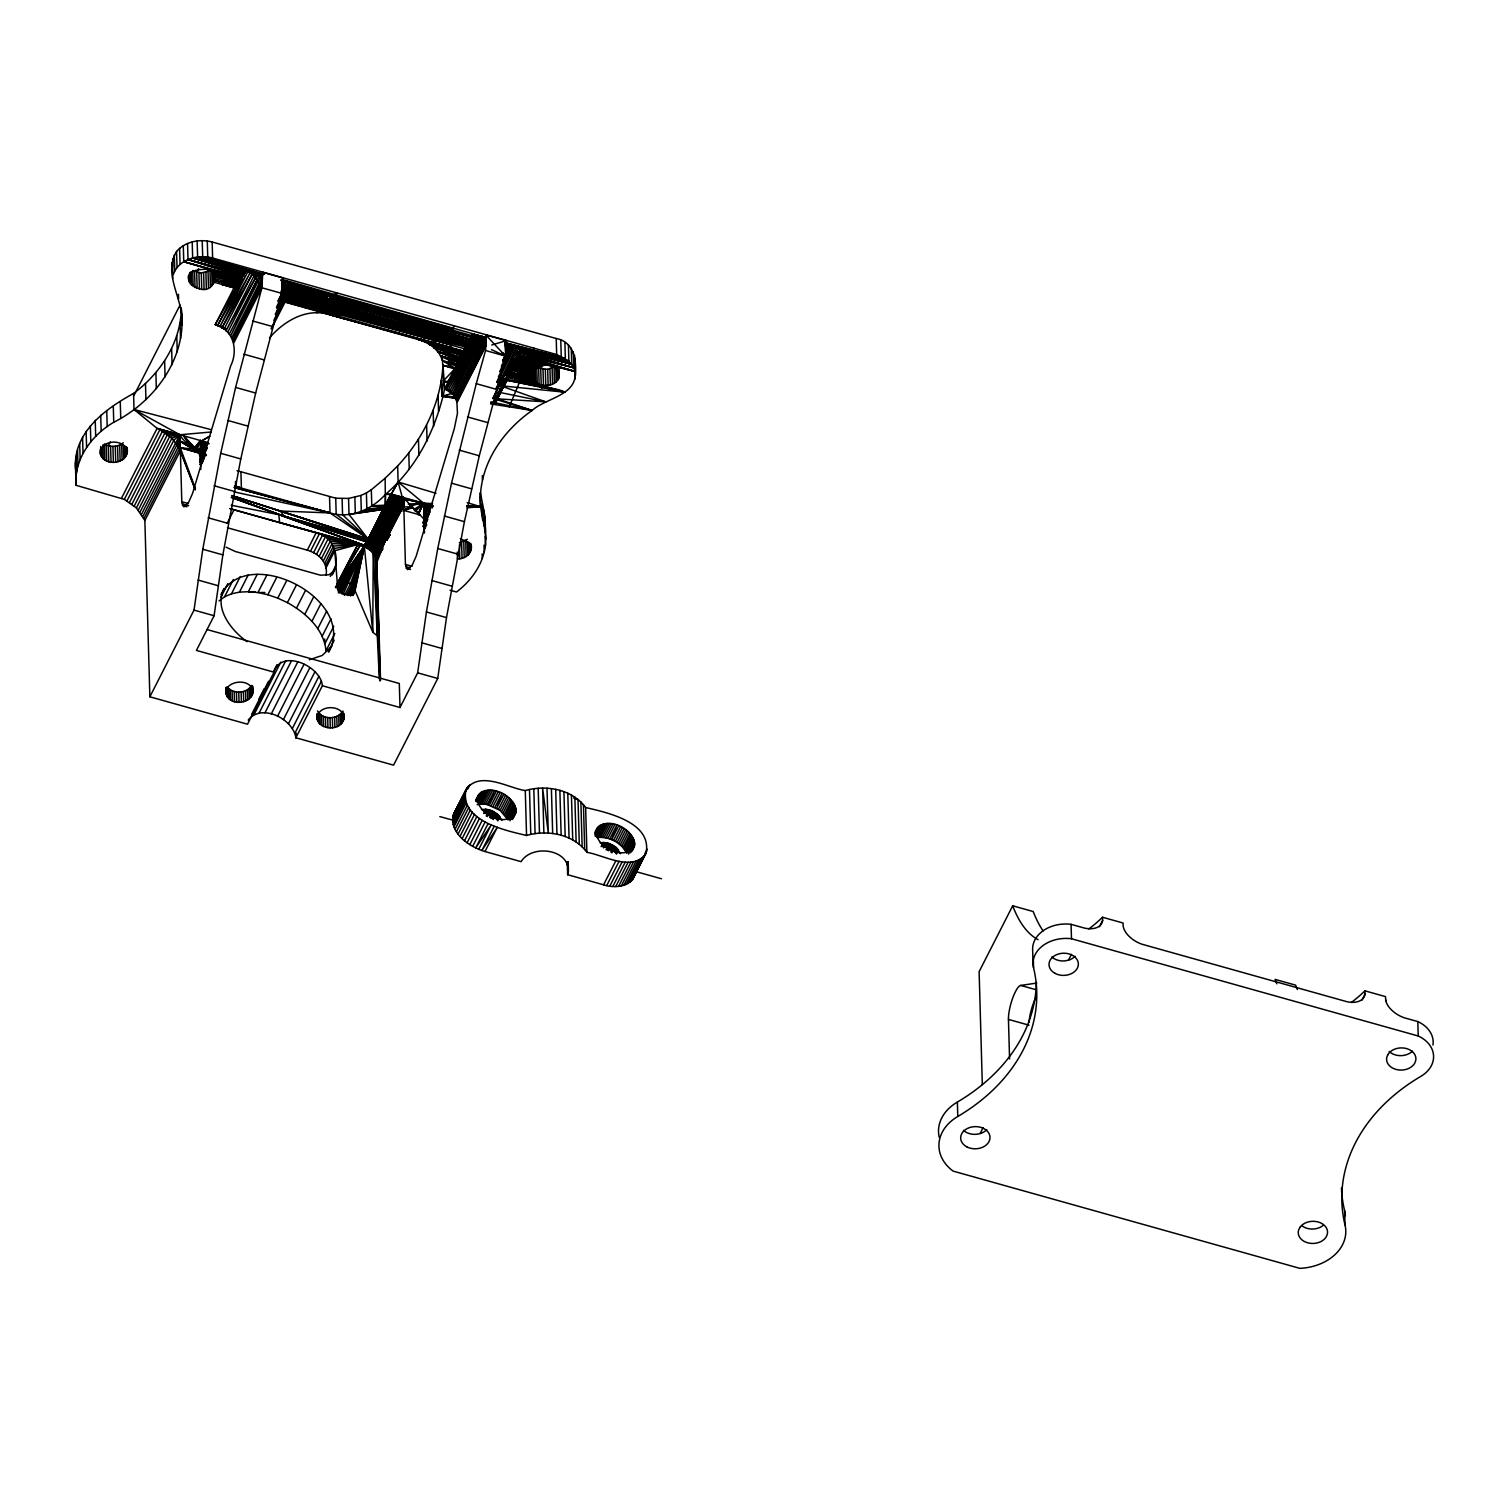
<?xml version="1.0" encoding="UTF-8"?>
<svg xmlns="http://www.w3.org/2000/svg" width="1509" height="1509" viewBox="0 0 1509 1509"><rect width="100%" height="100%" fill="white"/><g stroke="black" fill="none" stroke-linecap="round" stroke-linejoin="round"><path stroke-width="1.5" d="M274.034 672.184L196.434 650.417L214.089 615.747L222.86 554.878L240.78 458.943L255.662 393.038L281.976 293.406L282.862 277.939L262.792 272.318L261.547 274.751L261.906 287.785L235.593 387.417L220.71 453.304L202.791 549.257L194.02 610.108L149.863 696.8L247.533 724.207L274.034 672.184C280.995 648.38 320.644 665.639 322.379 685.746L295.877 737.769L393.566 765.157L437.723 678.465L446.494 617.596L464.414 521.661L479.296 455.775L505.609 356.143C506.835 348.051 516.889 346.561 523.51 348.126L518.681 357.52L575.042 371.44C577.777 395.528 545.654 397.98 532.111 410.448C504.742 429.575 483.069 459.321 480.56 493.349C477.957 513.267 489.897 532.3 484.2 552.087C480.239 568.233 469.62 582.059 456.529 592L450.022 590.189M229.651 508.552L364.348 546.333L372.251 551.219L373.251 550.578L372.761 632.177L378.287 636.609L376.363 553.256M401.771 511.419L403.563 497.48L402.62 498.498L423.501 503.346L418.2 513.777L423.444 503.063L398.112 481.975L397.659 465.941C423.331 438.459 441.081 402.696 442.967 364.763L444.665 388.945C436.026 428.933 417.182 467.243 385.587 494.273C371.799 509.533 350.428 519.115 329.999 512.928L233.989 491.84M397.659 465.941L385.135 478.24L385.417 504.779L367.706 539.845L280.391 511.042L329.999 512.928L368.083 538.977L373.874 534.356M233.801 342.92L261.906 287.785L261.547 274.751L243.307 269.639L215.202 324.68C233.631 329.471 238.46 350.22 230.651 365.97L192.567 493.405L188.682 502.195L183.928 506.93L181.797 501.705L180.099 441.232L194.831 447.72L200.452 440.515L200.716 450.097L199.603 451.304L201.753 440.873L209.826 436.158L201.659 440.93M380.57 680.446L376.495 552.52M149.863 696.8L144.864 520.492L136.395 507.929L124.323 499.385L75.978 485.276C74.073 458.887 91.766 435.082 113.741 422.275C155.05 401.451 187.569 357.199 181.363 309.307C180.42 343.184 160.124 373.647 133.565 393.453L134.018 409.486L179.929 434.762L179.533 448.663L195.227 489.105M376.552 558.292L376.043 556.519L402.073 502.912L402.243 497.121L398.112 481.975L436.007 493.33M385.135 478.24L371.327 489.746L371.78 505.779L385.229 505.175L385.587 494.273L390.906 494.009L431.348 505.289M490.878 402.658L493.103 402.828L521.209 347.787L521.001 352.974L573.797 367.743L575.042 371.44L519.115 356.652C530.149 363.254 562.14 359.387 558.613 378.872C550.087 392 531.621 381.683 520.831 379.117L509.193 406.826M248.23 720.038C261.566 703.043 292.972 718.661 295.877 737.769L296.085 733.129M567.271 861.846L567.629 874.711L603.6 884.802C614.918 888.858 634.836 886.764 634.893 871.315L661.414 878.747M646.757 851.246L632.705 879.219L646.059 853.17C652.397 821.858 606.241 812.427 585.624 807.504C572.175 789.207 546.201 784.586 525.283 790.565C508.91 788.283 479.541 770.005 466.017 789.622L453.662 813.898C448.324 832.666 469.318 846.945 484.993 851.529L521.095 861.658C532.526 842.965 573.401 849.699 567.629 874.711M646.059 853.17C632.724 872.938 603.185 854.698 586.907 852.378C573.458 834.081 547.465 829.46 526.547 835.458C506.081 830.61 459.396 820.99 466.017 789.622M516.04 811.559C516.135 794.96 485.162 780.568 477.391 798.072C477.297 814.69 508.288 829.082 516.04 811.559L512.004 819.5M634.648 844.833C634.742 828.215 603.77 813.823 595.998 831.346C595.904 847.964 626.895 862.337 634.648 844.833L630.611 852.755M455.756 398.376L441.835 396.169L443.42 380.796C456.303 388.907 454.549 350.937 466.074 355.615L453.945 351.729C462.603 357.35 461.49 349.881 467.79 351.201C464.678 348.051 462.188 353.181 464.923 354.389C454.813 354.69 455.152 386.813 443.42 380.796L442.326 356.011M380.079 680.333L376.477 557.877L403.167 505.609L403.092 497.348L424.067 519.153L430.103 512.117L423.444 503.063L418.144 513.55M403.563 497.838L403.148 498.781L404.978 499.026L402.62 498.498L404.11 498.347L403.563 497.48L405.431 564.423L407.562 569.648L412.315 564.913L416.201 556.123L454.284 428.688L457.453 413.372L456.887 401.771L484.974 346.73L484.729 337.148L474.298 334.545L467.96 342.732L287.597 292.463M485.54 350.503L486.407 335.187L506.496 340.581L505.609 356.143L485.54 350.503L476.278 383.682L451.512 483.201L437.761 548.503L426.425 611.975L417.653 672.844L399.998 707.514L322.379 685.746M252.795 692.216C251.984 675.523 218.899 681.2 227.557 697.233L227.255 686.972L227.557 697.233C235.574 707.928 257.492 700.817 252.607 686.067M262.792 272.318L261.906 287.785L281.976 293.406M457.34 401.884L485.445 346.863L485.973 334.715M462.056 355.728C465.64 358.859 458.811 353.483 463.98 351.503L467.186 352.427L418.333 339.525C427.368 342.147 435.969 347.542 440.59 355.935L458.547 361.198C463.64 363.443 456.699 358.708 461.245 358.35M226.557 328.698L221.955 327.981L252.116 274.317L254.04 275.826L261.547 274.751L260.831 284.371L232.726 339.412L259.906 282.598L261.547 274.751L252.116 274.317L243.307 269.639M194.831 447.72L200.452 440.515L200.848 448.871L201.753 440.873L157.106 428.367L134.018 409.486L211.109 429.65M295.877 737.769L296.217 733.525M286.54 296.783L466.13 346.315L474.298 334.545L484.729 337.148L485.445 346.863L486.407 334.828M332.263 574.722C341.053 559.594 334.658 536.393 316.154 532.809L307.308 550.163L227.425 527.754M328.849 651.982C357.595 599.639 248.532 543.259 220.899 594.527M361.971 545.636L357.803 544.485L337.318 583.511C334.432 592.15 352.446 600.337 355.068 590.679L364.348 546.333L392.68 494.745L402.243 497.121L402.733 504.27L376.477 557.877L383.041 548.842M437.553 344.75L437.742 351.616L459.245 359.783L459.113 361.047L462.603 360.594L459.849 359.5L462.301 360.802L458.887 360.972L440.59 355.935L442.458 360.576L457.491 369.762M412.334 506.967L403.903 510.419L420.011 514.946L412.334 506.967L403.903 510.136L412.014 506.628L403.808 507.043L404.638 498.951L402.733 499.705M75.525 469.242C72.564 432.8 105.234 408.882 133.565 393.453M281.617 280.391C283.749 300.649 280.146 283.673 282.862 277.939M473.713 340.562L397.603 321.096L468.526 341.6L474.298 334.545L458.887 360.972L460.905 361.538L437.742 351.616C485.276 363.801 454.284 351.352 429.405 344.335L462.584 353.596L474.298 334.545L468.337 342.75L288.54 292.576M512.777 363.028L515.795 363.179L521.209 347.787L522.284 350.465L519.115 349.56L523.51 348.126L505.251 343.015L505.609 356.143L491.481 349.635M211.203 432.008L179.929 434.762L178.458 446.532L142.94 516.229M452.096 338.186L453.719 325.661M462.395 354.558L463.074 355.237L462.112 354.181L463.037 352.37L450.682 348.937L452.078 338.261M448.06 381.758L458.302 361.688L460.528 362.066L458.755 361.424L454.379 369.347L443.42 380.796L448.003 382.343L474.298 334.545L468.752 341.694L470.035 338.676L474.09 339.789L290.445 288.257M448.286 367.177L450.437 350.729L429.405 344.335L450.55 349.937L445.759 349.277L450.399 351.088M181.816 325.34C184.702 300.668 162.199 274.921 176.572 251.475C185.135 241.497 199.81 238.705 212.165 242.006L556.217 338.506C575.533 342.09 577.042 363.405 574.929 379.099M458.925 370.252L454.869 369.479L455.058 368.007L459.189 365.499L455.058 368.007L443.306 365.404L458.906 370.309M376.91 553.633L376.363 557.519L370.12 549.465L374.534 553.803L401.224 501.554L402.243 497.121L397.546 497.744L391.284 494.122L398.112 481.975L384.154 507.288L366.857 508.967L366.404 492.953L371.327 489.746M127.114 452.285C126.152 437.78 99.047 439.213 100.367 453.964C104.423 468.073 131.076 463.357 126.982 447.701M241.93 278.392L206.865 269.319C161.652 268.923 213.297 311.514 215.334 274.317M317.116 717.737C318.512 703.477 345.712 704.571 343.769 719.586C339.318 733.223 313.627 729.243 317.003 713.625M457.246 552.049L457.434 558.915C465.319 559.424 473.449 552.615 471.034 544.202M463.527 360.783L459.245 359.783L461.565 361.33L458.547 361.198L460.886 361.82L458.925 361.123L474.298 334.545L468.016 342.6L471.393 342.43L468.752 341.694L471.317 342.505L468.997 343.052M172.667 278.467L172.818 258.624M469.224 342.996L471.317 342.505L468.884 342.071L470.261 338.752M507.477 370.742L511.589 371.44L513.494 367.196L533.526 371.836C536.864 365.914 544.711 364.122 550.936 365.819L516.097 356.086L519.002 356.897L521.209 347.787L495.367 403.167L490.708 402.563M574.589 355.426L575.042 371.44L519.888 355.143L521.209 347.787L495.367 403.167L493.103 402.828L500.328 392.547L545.786 401.847L497.404 398.866L493.103 402.828L497.593 398.47L500.328 392.547M476.014 335.432L447.909 390.473L477.636 336.432L484.351 344.071L456.246 399.112L483.71 342.713L484.729 337.148L476.014 335.432L446.192 389.586L444.665 388.945L448.003 382.343L446.192 389.586L453.681 395.056L456.887 401.771M376.401 552.935L376.363 557.519L402.733 504.27L397.546 497.744L369.837 549.257L372.704 549.993L372.987 551.954L373.251 550.578M500.196 385.682L564.781 392.208C556.293 386.644 531.847 389.171 532.866 373.534L513.494 367.196L510.74 372.157L507.665 371.591M498.177 397.188L507.213 379.004L508.193 371.723M461.264 355.841L463.188 356.445L462.226 354.615L465.262 354.389M490.614 403.884L532.111 410.448L497.404 398.866L507.005 379.608L508.778 371.95L532.771 377.08L532.639 372.497M509.344 375.458L537.223 383.116L536.77 367.083L538.656 368.102L539.109 384.135L505.628 374.722L509.155 375.609L511.061 372.478L533.337 378.778L533.149 371.912M495.895 392.661L500.498 392.566L521.209 347.787L517.266 360.293L516.342 361.613L513.173 361.311L535.94 368.781L515.229 363.971L521.209 347.787L503.421 386.832L521.209 347.787L518.681 357.52M282.711 301.498L464.942 352.653L462.603 354.143C467.224 354.615 459.905 350.428 467.017 352.729L463.169 352.125M462.527 355.992L464.753 356.294L461.848 355.558C461.716 352.899 467.733 355.124 462.98 354.275L464.847 354.464L462.018 354.521L465.64 355.558L453.945 351.729M504.44 384.701L521.209 347.787L518.059 358.727L544.013 365.329L518.549 357.765L521.209 347.787L503.421 386.832L507.081 380.268L505.251 378.834L564.781 392.208L505.458 374.741L541.203 384.889L540.75 368.856L542.693 365.046M469.676 340.166L289.671 288.389M512.796 368.762L532.866 373.534L512.4 368.818L514.399 365.593L533.526 371.836L532.866 373.534L523.944 371.686C522.34 386.021 507.873 368.347 505.477 382.569L521.209 347.787L518.304 358.237L544.013 365.329M467.96 352.37L464.055 351.125L471.412 339.223M415.182 511.532L423.501 503.346L402.601 498.404L403.092 497.348L403.393 501.214M121.588 498.064L157.106 428.367L179.929 434.762L177.138 444.4L141.62 514.097M511.645 370.705L512.306 369.667L532.771 377.08C507.118 368.536 502.667 367.668 532.62 375.307L508.722 368.196L512.155 369.328L521.209 347.787L515.531 363.235L512.268 362.254M269.451 337.941C284.088 320.908 306.761 307.515 329.735 314.683L463.64 351.54L467.507 352.219L463.961 351.295L468.167 344.467M282.466 288.86L286.408 284.484L294.274 284.013L271.375 328.868M370.346 549.634L372.025 549.408L370.856 550.012L367.706 547.88L394.396 495.631L365.989 547.013L367.479 548.107L364.348 546.333L337.318 583.511L334.753 550.747L357.803 544.485L360.274 545.183L335.356 587.378M200.81 469.412L200.339 453.19L196.943 449.625L200.452 440.515L200.716 450.097L199.66 451.191M512.664 360.651L516.135 361.575L515.569 363.122L512.268 362.367M513.418 366.31L513.947 364.857L511.494 364.273L513.418 366.31L510.514 365.518L513.947 364.857L512.947 366.197L510.514 365.518M513.682 364.801L521.209 347.787L512.041 369.554L508.156 368.517M513.739 362.896L515.531 363.235L511.966 362.16L515.38 363.084L514.984 364.782L521.209 347.787L512.89 367.8L511.344 367.536L512.513 367.838M514.607 364.706L521.209 347.787L513.003 367.592M515.229 363.971L525.754 367.385L533.828 348.126M512.343 360.745L516.135 361.575L513.418 362.632L515.361 363.424L516.135 361.575L513.833 360.972L537.638 367.536L512.739 360.217M173.271 274.657C178.496 259.095 198.075 253.965 212.618 258.039L556.67 354.54L568.874 361.104L573.797 367.743L515.776 354.181M223.841 588.736C214.203 609.032 231.16 630.215 246.986 641.665M445.004 389.039L446.192 389.586L474.298 334.545L463.64 351.54L466.602 352.861L465.47 352.804L463.452 352.238L467.375 343.882L288.068 294.33M523.944 371.686L508.665 368.253L512.155 369.328L521.209 347.787L512.928 368.554M521.209 347.787L503.421 386.832L506.666 380.211L535.902 385.87M459.887 367.63L456.039 366.083L459.962 365.706L456.944 364.329L460.339 365.367L456.755 364.763L456.039 366.083L442.458 360.576L460.415 365.385M520.775 379.249L505.251 374.534L509.193 375.835L507.439 379.589M524.095 371.346L525.547 367.856L534.563 370.233L525.754 367.385M470.242 341.109L470.902 340.11L464.112 351.031L467.507 352.219L463.98 351.503L474.298 334.545L466.79 345.599M382.343 547.22L380.57 550.087L402.79 507.156L380.57 550.087L385.002 539.732M387.738 534.601L376.778 562.536L376.514 556.557L376.363 557.519L379.004 553.935M382.286 547.333L384.191 542.9L380.57 550.087L386.172 537.355M471.242 344.731L467.715 343.995L471.317 344.542M386.323 537.034L376.477 557.877L382.192 548.125M373.176 549.069L372.251 551.219L374.1 550.71M380.57 550.087L386.323 537.091M368.064 539.185L370.667 542.486L367.404 540.788L364.612 545.654L279.674 522.567L278.788 514.663L231.198 505.232M506.666 380.211L505.006 383.965L500.969 383.116M483.71 342.713L455.605 397.735L484.729 337.148L485.445 346.863M193.906 449.267L200.339 453.341L180.288 447.588L200.263 450.04L200.339 453.19L196.321 449.55L200.452 440.515M385.587 494.273L392.68 494.745L385.417 504.779L390.906 494.009L392.68 494.745L383.079 509.401L364.952 545.522L231.801 497.31M261.547 274.751L230.651 335.866L257.379 279.09L261.547 274.751L255.738 277.354L225.935 330.867L254.04 275.826L261.51 286.144L233.405 341.185M201.319 464.47L204.187 458.264M466.319 355.634C455.152 352.238 470.601 355.162 461.943 355.388L464.206 355.068L462.226 354.615M492.858 398.433L516.832 347.655L496.008 388.435M271.243 328.434L292.52 283.767L273.789 320.455M462.716 353.238L466.734 353.37L463.735 353.446C467.092 355.237 460.509 351.578 465.451 353.37L463.357 352.484L466.979 352.748M200.207 462.527L207.205 447.871M200.886 464.753L204.884 456.359M387.058 508.722L383.079 509.401L368.63 539.317L371.478 536.808L367.706 539.845L374.289 534.997M468.148 352.54L463.64 351.54L464.338 350.616M374.534 553.803L402.243 497.121L398.942 498.951L370.856 550.012L376.043 556.519L402.733 504.27M379.325 678.899L373.345 552.332L398.942 498.951L371.327 550.408M496.801 381.947L512.947 348.353L505.251 343.015L505.949 354.615L502.78 360.896M199.584 460.471L207.601 443.778L209.204 443.684M377.269 635.176L375.401 555.18L401.224 501.554M374.383 553.614L400.168 500.215L373.478 552.483L398.942 498.951L372.251 551.219L374.232 550.408M276.487 307.214L287.747 284.05L278.373 302.404M500.101 371.968L511.306 348.937L505.251 343.015L506.515 353.2L503.327 359.463M513.305 368.064L533.526 371.836L513.928 366.857L514.456 364.669L512.117 369.233L509.023 368.422L512.041 369.554L510.834 369.271M199.697 454.85L204.771 444.495L207.601 443.778L200.131 458.415M278.165 301.291L286.408 284.484L282.089 280.504L282.334 290.086M484.351 344.071L456.68 400.451L484.785 345.41L484.729 337.148L479.164 337.544L449.55 391.453L477.636 336.432M366.536 541.976L364.688 545.428L368.403 546.767C361.424 548.088 367.045 537.43 369.705 544.372L366.536 541.976L283.107 515.984L232.386 497.536M285.899 295.066L466.753 345.089L464.112 351.239L474.298 334.545L454.869 369.479L458.962 370.195M368.083 546.767L364.688 545.428L366.63 541.825M467.715 343.995L474.298 334.545L464.206 350.861L474.298 334.545L468.545 342.713L471.393 342.43M110.289 441.93L108.346 445.759L108.799 461.773M133.943 395.528L180.024 305.082M198.641 268.545L196.698 272.356L197.151 288.389M237.234 288.653L221.729 284.39L232.329 263.566M124.323 499.385L159.841 429.688L171.913 438.232L179.533 448.663L144.015 518.36M126.982 500.837L162.5 431.14L179.929 434.762C184.324 445.664 212.882 455.454 180.099 441.232L200.339 453.341L180.269 447.701L195.453 488.822M129.529 502.44L165.047 432.743L179.929 434.762L180.363 450.795L195.265 489.935M131.962 504.157L167.48 434.46L179.929 434.762L140.073 511.985M134.263 505.987L169.781 436.29L179.929 434.762L173.837 440.232L138.338 509.929M136.395 507.929L171.913 438.232L179.929 434.762M144.864 520.492L180.363 450.795M196.453 448.362L196.943 447.4M329.019 299.103L326.076 301.8L288.087 291.105M292.708 285.107L332.131 296.764L337.507 295.368L484.729 337.148L480.56 338.752L451.059 392.585L479.164 337.544M319.927 301.064L288.823 292.312L468.394 341.883M227.161 523.265L234.027 509.778L368.762 547.56M340.713 311.722L340.072 307.855L467.658 343.335M220.993 597.074L227.859 583.587M219.031 600.94L224.577 596.791L233.405 579.456M224.577 596.791L231.462 593.829L240.289 576.495M231.462 593.829L239.478 592.113L248.325 574.778M257.247 574.344L248.4 591.698L239.478 592.113M266.791 575.231L257.964 592.565L248.4 591.698L255.342 591.717M475.542 337.563L399.527 318.889L397.225 321.851L326.076 301.8L452.191 337.375M264.848 592.471L257.964 592.565L267.848 594.735L276.675 577.4M267.848 594.735L277.769 598.13L286.597 580.776M307.308 550.163L310.477 551.238L319.323 533.903L335.828 538.317L322.417 535.337L313.57 552.69C321.907 556.689 327.849 565.441 326.114 574.967M334.828 633.459L326.001 650.813C324.001 628.838 305.554 612.729 287.408 602.638L296.254 585.285M316.475 554.425L325.322 537.091L357.803 544.485L337.318 583.511L360.274 545.183M319.135 556.444L327.962 539.109L357.803 544.485L334.413 548.446L325.586 565.8M321.417 558.651L330.245 541.316L357.803 544.485L333.527 546.069L324.699 563.404M296.5 608.108L305.346 590.755M323.303 560.99L332.131 543.655L357.803 544.485L322.417 535.337M258.831 699.233L264.132 688.821M325.925 568.101L334.753 550.747M251.588 714.549L268.545 681.257M273.846 670.845L277.034 664.601M304.761 614.389L313.589 597.055M254.267 714.172L280.768 662.168M259.19 712.889L285.71 660.867M330.301 576.419L335.205 566.78M332.055 574.722L334.998 568.931M264.98 712.814L291.482 660.81M311.929 621.293L320.757 603.958M271.224 714.002L297.726 661.979M335.903 587.812L367.159 541.58L369.667 543.542M336.997 587.341L364.348 546.333L368.762 547.692M337.299 589L364.348 546.333L369.592 548.031M317.777 628.631L326.623 611.277M337.752 590.849L364.348 546.333L373.345 552.332M338.299 592.924L368.366 539.373L232.216 495.763M339.883 593.263L364.348 546.333L372.761 632.177L355.068 590.679C353.842 583.719 344.052 578.702 337.959 582.7M277.505 716.322L304.007 664.318M465.13 349.164L468.865 350.163M341.468 593.81L364.348 546.333L354.898 589.529L351.955 595.301M343.015 594.527L364.348 546.333L354.464 588.321L350.522 596.036M322.172 636.138L331.018 618.784M344.467 595.414L350.352 583.851L364.348 546.333L353.766 587.133L349.843 594.829M346.768 594.489L351.672 584.851L364.348 546.333L352.823 585.945L347.919 595.583M283.371 719.661L309.873 667.638M333.772 626.254L324.944 643.607L324.718 639.043M353.106 594.527L355.068 590.679M353.012 595.602L354.973 591.754M288.464 723.754L314.966 671.75M328.283 651.737L334.168 640.174M292.406 728.375L318.908 676.353M294.934 733.129L321.436 681.125M423.671 520.001L425.764 515.908L423.444 503.063L432.593 503.648M422.803 522.68L426.99 514.494L423.444 503.063L432.272 506.175M423.218 523.472L428.443 513.211L423.444 503.063L432.102 506.722M422.784 526.452L429.046 514.154M423.595 527.565L427.783 519.379M424.614 528.867L426.707 524.774M501.912 382.946L506.967 379.495L503.704 386.908L545.786 401.847M452.945 815.822L467.036 787.849M468.337 786.246L453.662 813.898M452.53 817.859L464.885 793.602M467.865 788.867L469.921 784.812M464.791 795.752L452.417 820.028L439.798 816.595M452.625 822.273L464.979 797.997M453.134 824.574L465.489 800.317L453.945 826.932L466.3 802.675M455.039 829.309L467.413 805.052M456.435 831.685L468.809 807.428M458.114 834.043L470.468 809.767M475.618 800.524L478.655 794.583M475.618 800.807L479.447 793.602M476.354 800.657L480.39 792.734M476.448 801.883L481.484 791.98L476.391 801.128M477.693 801.26L482.729 791.338M460.019 836.344L472.374 812.068M478.07 802.731L484.125 790.848M477.051 804.712L478.56 804.335L485.634 790.471M462.169 838.57L474.543 814.294M478.56 804.335L480.164 804.108L487.237 790.244M480.164 804.108L481.88 804.033L488.935 790.15M464.546 840.72L476.901 816.444M481.88 804.033L483.653 804.09L490.727 790.207M483.653 804.09L485.483 804.278L492.556 790.395M467.092 842.739L479.447 818.463M494.424 790.735L487.369 804.599L485.483 804.278M483.653 813.389L485.766 809.239L491.859 810.729L498.347 814.954L501.912 820.424M484.842 813.521L486.954 809.371M489.274 805.07L496.329 791.206L487.369 804.599L500.101 810.39L508.099 819.934L515.154 806.07M469.827 844.625L482.182 820.368M486.049 813.728L488.18 809.578M491.161 805.674L498.234 791.791M486.219 816.124L489.406 809.88M487.445 816.501L490.632 810.258M472.675 846.379L485.049 822.103M493.047 806.391L500.12 792.527M489.727 814.898L491.859 810.729M489.878 817.52L493.047 811.276M501.988 793.376L494.914 807.24L503.78 794.319L496.706 808.183M488.029 823.688L475.675 847.964L491.104 825.065L478.73 849.341M491.047 818.142L494.216 811.899L490.35 817.765M492.16 818.821L495.348 812.578M498.442 809.239L505.515 795.375M493.236 819.557L496.423 813.313M495.292 818.274L497.423 814.106M500.101 810.39L507.175 796.507M496.235 819.104L498.347 814.954M497.083 819.991L499.196 815.822M494.216 826.272L481.843 850.548L497.366 827.253L484.993 851.529M501.648 811.616L508.722 797.733M497.819 820.877L499.951 816.727M503.082 812.898L510.155 799.034M511.457 800.374L504.383 814.256L512.626 801.769L505.553 815.652M506.571 817.067L513.645 803.184M507.42 818.5L514.475 804.637M509.608 819.387L515.663 807.504M509.91 820.783L515.965 808.899M512.079 818.18L516.116 810.258M512.758 819.029L515.814 812.823L512.89 818.218M595.244 831.817L597.262 827.856M595.018 832.817L598.054 826.875M594.961 833.93L598.998 826.008M595.036 835.156L600.092 825.234M595.282 836.495L601.337 824.612M596.677 835.986L602.732 824.103M604.222 823.744L597.168 837.608C608.806 836.08 621.519 842.588 626.688 853.207L633.761 839.325L626.028 851.774L633.082 837.891M598.771 837.382L605.845 823.499M600.469 837.288L607.542 823.424M602.261 837.344L609.334 823.48M604.09 837.533L611.164 823.669M601.11 846.624L603.223 842.475L609.24 843.531L616.03 847.379L620.501 853.698M605.977 837.872L613.031 823.989M602.261 846.662L604.373 842.494M603.449 846.794L605.562 842.626M607.882 838.344L614.936 824.461M604.656 847.002L606.788 842.852L603.525 847.926M609.768 838.929L616.841 825.065L611.654 839.664L618.728 825.781M605.882 847.303L608.014 843.135M606.052 849.774L609.24 843.531M607.278 850.246L610.466 844.003M608.485 850.774L611.654 844.55M613.522 840.494L620.595 826.63M610.711 849.322L612.824 845.153M615.314 841.456L622.387 827.573M610.768 852.076L613.956 845.832M611.843 852.83L615.031 846.587M617.049 842.512L624.122 828.63M613.899 851.529L616.03 847.379M618.709 843.644L625.763 829.78M614.823 852.378L616.955 848.209M615.672 853.245L617.803 849.095M620.256 844.87L627.329 831.006M616.427 854.151L618.539 849.982M621.689 846.172L628.763 832.308M603.6 884.802L615.955 860.526M630.064 833.647L622.991 847.511L631.234 835.043L624.16 848.907M606.712 885.557L619.086 861.299M625.179 850.322L632.233 836.458M609.806 886.104L622.18 861.846M628.216 852.66L634.27 840.758M628.517 854.056L634.572 842.154L628.253 852.849M612.843 886.424L625.198 862.167M630.668 851.453L634.723 843.531M632.403 850.039L634.421 846.077M631.969 851.208L633.987 847.247M615.766 886.519L628.14 862.243M618.577 886.368L630.951 862.111M621.218 885.99L633.591 861.714M623.707 885.387L636.081 861.111M625.99 884.557L638.364 860.281M628.046 883.519L640.401 859.243M629.857 882.275L642.23 857.999M634.799 873.466L639.948 863.355M645.097 853.245L647.172 849.19M631.422 880.822L643.777 856.565M1043.096 930.902A507.892 126.85 -74.3 0 1 1033.231 911.549L1012.69 905.796L979.115 971.683L982.321 1084.594M980.133 1133.523L983.057 1127.751M1068.485 960.12L1071.409 954.367M1099.457 926.696L1102.645 920.471L1102.551 917.265L1123.073 923.018L1123.168 926.224A22.013 13.336 27 0 0 1141.785 944.162L1347.16 1001.769A22.013 13.336 27 0 0 1365.041 994.054L1364.966 990.847L1385.488 996.619L1385.828 1000.825M1361.872 1000.297L1365.041 994.054M222.068 326.812L217.522 325.623L245.627 270.583L215.202 324.68L221.295 326.378M221.955 327.981L250.06 272.94L219.786 326.717L247.872 271.677L217.522 325.623M224.011 329.358L252.116 274.317M227.633 332.395L255.738 277.354M229.274 334.13L257.379 279.09M231.801 337.639L259.906 282.598M199.66 450.908L204.771 444.495L201.753 440.873L201.206 447.739M281.334 290.803L283.428 286.729L282.089 280.504L294.274 284.013L285.654 295.066M200.452 450.022L202.583 445.834L201.753 440.873L208.299 442.759M281.089 291.954L284.22 285.842L282.089 280.504L282.843 287.747M203.583 445.098L200.395 451.361L203.583 445.098L201.753 440.873L205.79 442.759M281.051 293.236L285.22 285.088L282.089 280.504M199.433 454.945L204.771 444.495L199.414 454.662M278.071 300.8L286.408 284.484M199.716 456.586L206.111 444.042L201.753 440.873L205.639 442.722M276.751 308.251L289.238 283.786M199.603 462.49L207.073 447.871M275.223 314.268L290.822 283.692M200.225 464.659L204.488 456.303M372.572 535.601L368.856 537.77L372.572 535.601L368.856 537.77L392.68 494.745L384.889 505.817L371.78 505.779L384.154 507.288L392.68 494.745L365.989 547.013L369.177 547.805M396.018 496.631L369.328 548.899L367.706 547.88L396.018 496.631L368.253 548.22M370.856 550.012L397.546 497.744L369.328 548.899L371.346 548.484M452.455 393.774L480.56 338.752L453.681 395.056L481.786 340.034L484.729 337.148M454.737 396.395L482.842 341.355M379.853 680.804L375.401 555.18L402.073 502.912M402.828 500.158L403.261 503.478L403.092 497.348L403.167 505.609L376.477 557.877L382.135 547.616M504.44 357.275L506.515 353.2M502.818 360.726L507.364 351.899L505.251 343.015L565.347 358.387L564.894 342.373M503.214 360.953L508.42 350.767L505.251 343.015L568.874 361.104L568.421 345.089M501.403 366.083L509.74 349.786L505.251 343.015L514.814 347.9L497.121 382.569M499.856 371.365L511.306 348.937L501.403 367.574M498.366 376.892L512.947 348.353M492.953 398.583L518.964 347.636M503.063 360.255L507.364 351.899M512.475 369.705L511.872 370.893L507.778 369.667M507.213 379.004L510.419 372.78L508.778 371.95M199.414 451.964L202.583 445.834M503.025 361.179L508.42 350.767M280.9 293.35L285.22 285.088M367.14 547.597L394.396 495.631M468.545 342.713L470.016 342.468L468.545 342.713L470.016 342.468L474.298 334.545L464.206 350.861L466.771 346.183L469.506 347.259L466.281 345.995M465.545 350.163L467.413 351.446L464.81 350.013L466.771 346.183L469.506 347.259M418.333 514.871L423.444 503.063L432.574 507.911M374.289 533.564L370.026 536.317L373.704 534.393M509.005 368.385L512.117 369.233L513.154 367.309M459.132 360.802L461.943 360.67L459.849 359.5L462.603 360.594L459.132 360.802L459.849 359.5L463.659 359.859L460.698 358.52M466.866 345.995L474.298 334.545L457.189 364.423L458.396 365.253M513.928 365.8L514.38 364.952L511.909 367.724L514.38 364.952L513.928 366.461L533.526 371.836M464.489 355.049L462.433 354.332L464.489 355.049L462.414 354.464L474.298 334.545L464.055 351.125L467.941 352.069L464.112 350.937M464.017 350.465L474.298 334.545L464.055 351.125L467.997 352.087L464.055 351.125L468.431 344.033M469.186 342.807L464.263 350.956L472.845 336.884M460.264 358.916L463.282 360.029M468.262 344.316L464.263 350.956L466.149 347.711M486.238 335.47L505.609 356.143L502.214 352.993M467.073 346.259L464.263 350.956L466.243 347.56M386.757 540.335L390.19 534.469L386.832 539.939M464.263 350.956L467.545 345.467M467.96 344.788L464.112 351.239L474.298 334.545L463.546 351.88M285.408 296.783L451.398 343.373C453.134 344.882 471.506 346.334 464.81 350.013L474.298 334.545L464.055 351.125L467.507 345.674M466.903 353.785L463.452 352.238L474.298 334.545L464.112 351.031M386.738 540.109L390.19 534.469M470.902 340.11L464.942 349.541L465.904 348.089L464.829 348.862L283.824 299.423M373.421 534.676L368.083 538.977L232.16 495.688L368.083 538.977L385.87 510.608L371.497 533.582L375.156 532.394M433.705 338.544L433.97 347.711L461.49 355.426L462.169 354.351M227.916 687.689C234.121 694.291 246.91 693.442 251.588 685.444L251.89 695.706M317.55 710.946C322.436 720.038 337.733 719.831 342.826 711.041L343.109 721.283M464.942 349.541L466.602 347.013M468.884 342.071L471.977 337.356M366.404 492.953L360.858 495.499L361.311 511.532L383.456 508.646L392.68 494.745M505.326 382.909L507.081 380.268L564.781 392.208L508.42 377.665M465.904 348.089L464.979 349.428L466.79 349.428L465.904 348.089L464.979 350.786M373.478 549.616L372.251 551.219L373.874 550.2M334.225 570.874L328.981 574.778L320.493 575.193L235.215 551.464L226.048 547.182M331.791 646.192L322.228 655.472L309.307 659.735M464.81 350.013L465.904 348.636L466.79 349.428L465.904 348.636M202.376 456.906L203.243 455.793M204.149 454.643L206.393 455.322L205.13 453.737L206.393 455.322M199.98 464.357L203.017 461.377M511.909 367.724L513.154 366.461M414.918 510.325L423.501 503.346L402.79 498.404M372.798 536.035L368.328 538.826L372.93 536.053M104.8 460L104.347 443.986C110.1 447.532 118.098 447.136 123.323 442.778M538.656 368.102L547.692 369.347L555.746 365.895L556.199 381.928M459.34 542.731L467.394 539.279M459.189 365.499L457.189 364.423C463.565 363.499 456.755 360.161 460.264 362.254M370.29 538.072L373.798 535.733M413.673 509.665L423.501 503.346L408.203 504.063M541.41 388.285L545.334 385.832M471.695 336.281L472.374 334.074L470.978 336.809L335.111 300.8L289.747 287.314M467.545 347.957L466.771 346.183L464.979 349.428L467.337 347.617L466.771 346.183L465.206 349.409M193.152 286.616L192.699 270.583L201.282 272.997L209.996 270.639L210.449 286.672M533.337 378.778L509.967 373.911L510.853 372.591L522.265 375.684M337.262 293.01L329.886 296.443L291.595 285.71M305.308 307.836L327.378 297.594L291.444 286.597M280.523 511.23L284.258 516.285L368.366 539.373L365.989 547.013L368.8 548.559M403.903 510.136L412.108 506.741M517.813 359.217L541.731 365.782L517.304 359.897L541.731 365.782L518.059 358.727M517.512 359.821L527.81 362.481M370.629 535.186L373.911 534.016M400.243 317.494L470.978 336.809L329.49 298.178L331.81 297.367L400.243 317.494L335.111 300.8M403.903 510.419L412.938 507.609M512.041 366.876L509.891 366.668L512.702 367.932L509.891 366.668M237.064 470.676L335.734 498.196L348.56 498.423L360.858 495.499M462.414 354.464L463.791 354.841M491.764 344.976L506.496 340.581M459.623 367.177L456.039 366.083L457.849 365.536L456.039 366.083L460.038 367.347M518.756 349.466L523.51 348.126L505.1 343.222L568.874 361.104L519.794 349.296M454.869 369.479L458.396 369.686M441.364 380.136L441.835 396.169L454.435 392.83M520.115 348.956L523.51 348.126L517.078 347.051M481.503 809.635L485.766 809.239M600.11 842.909L603.223 842.475M519.869 348.862L523.51 348.126L516.795 347.145M467.017 347.787L466.771 346.183L465.47 348.485L467.337 347.617M519.869 348.768L523.51 348.126L517.097 347.334M519.605 348.749L523.51 348.126L519.926 348.051M459.811 367.008L456.039 366.083L459.528 365.933L456.039 366.083L460.283 367.291M519.511 348.164L523.51 348.126L519.209 348.145M348.56 498.423L349.013 514.456L383.079 509.401L361.311 511.532M409.788 505.364L423.501 503.346L409.788 505.138M1009.578 1058.941L1008.446 1019.405A20.315 5.074 -74.3 0 1 1012.633 998.241A20.315 5.074 -74.3 0 1 1020.706 985.434L1036.702 983.076M383.079 509.401L355.313 513.381L354.86 497.348M519.662 348.598L523.51 348.126M464.3 354.219L464.847 354.464M466.922 507.816L480.579 506.684L480.202 492.934M459.528 365.933L456.039 366.083L460.207 367.027M512.57 361.405L516.04 362.424L512.758 361.538M460.038 365.933L456.039 366.083L459.962 365.706L456.605 365.14L457.849 365.536M366.857 508.967L383.456 508.646M502.516 380.343L507.081 380.268M458.736 367.951L455.058 368.007L458.453 369.347M500.46 385.116L504.232 385.116M460.264 365.536L457.189 364.423L461.528 364.574M513.626 361.481L516.135 361.575M463.169 354.502L465.244 354.596M455.793 397.999L441.835 396.169L455.643 396.848M433.064 506.307L427.047 504.063L431.687 504.289M466.621 506.005L480.579 506.684L467.205 502.667M462.999 353.257L465.451 353.37L464.074 352.823M441.835 396.169L457.51 397.056M468.582 342.373L470.016 342.468M466.866 505.817L480.579 506.684M419.898 329.207L337.431 305.969M196.321 449.55L200.093 449.814L195.548 447.871M463.904 358.369L460.528 358.142L461.414 355.898L460.339 357.69L433.97 347.711M509.495 374.798L506.043 373.968M459.547 368.328L455.058 368.007L459.17 368.913M514.229 362.99L515.38 363.084L512.098 362.217L514.06 363.084M515.229 362.085L514.437 361.726M465.998 353.464L463.357 352.484L464.942 352.653M460.452 366.555L456.039 366.083L460.509 365.744L456.755 364.763M514.399 365.593L534.563 370.233M459.49 359.897L462.094 360.726L459.849 359.5L460.924 360.085M478.315 336.582L482.484 337.167M510.74 345.825L565.347 358.387L507.099 343.128M465.47 352.804L463.357 352.484L467.092 353.351L463.452 352.238M463.904 358.237L460.547 357.746C464.602 352.88 456.68 361.179 463.659 359.859L459.83 358.727M289.162 290.369L469.62 339.45L472.958 341.939L469.073 340.94L472.506 341.487M457.189 364.423L461.188 365.084M366.555 547.295L368.385 547.597M461.848 355.558L465.677 356.067M512.607 366.121L510.212 365.461L513.947 364.857L510.872 364.857L512.72 364.574L512.947 366.197M511.645 362.292L513.739 362.65M462.886 353.446L466.526 354.426L463.867 353.502L464.923 354.389M516.097 362.009L512.419 361.292M513.022 360.104L537.638 367.536L526.943 364.556M509.155 375.609L505.157 374.477M469.073 340.94L472.392 341.562M463.603 352.634L465.093 352.917M460.886 361.82L458.925 361.123L460.905 361.538M460.32 538.732L468.205 542.259L471.166 548.786M325.171 297.782L333.715 299.895M517.285 352.201L521.001 352.974L517.191 351.54M329.603 310.1L329.735 314.683L463.716 351.031M230.877 509.099L234.027 509.778M465.055 352.521L466.602 352.861M505.043 374.93L509.193 375.835M503.063 378.627L506.967 379.495M463.357 352.484L466.828 353.276M519.813 351.899L571.722 364.254L571.27 348.239M429.405 344.335L450.55 349.937M539.581 366.536L516.757 361.009L539.581 366.536L517.398 360.029M512.249 369.139L508.797 368.29L512.117 369.233M463.263 353.332L464.697 353.691L463.32 352.729M519.228 348.692L568.874 361.104M460.528 362.066L458.491 361.556L462.49 362.764M535.205 368.121L535.601 381.852L509.589 375.364L510.608 373.364L534.28 380.4L533.96 368.95M461.848 363.933L440.59 355.935L456.944 364.329M514.814 358.784L541.731 365.782M446.06 348.862L462.584 353.596M534.28 380.4L510.249 374.062L535.601 381.852M291.067 287.974L327.378 297.594L291.841 287.144M518.549 357.765L548.672 365.348L528.942 359.802M239.346 285.314L223.426 281.07L239.026 285.465M284.824 297.405L340.864 311.778L451.398 343.373L286.484 298.292M214.938 271.507L215.202 280.655L238.252 286.785M285.163 299.254L340.147 313.872M513.117 368.158L524.189 371.101M234.65 486.219L329.999 512.928L234.348 487.577L329.999 512.928L329.547 496.895M473.354 340.581L469.827 339.582M221.729 284.39L237.422 288.577M284.465 301.121L450.87 347.485L329.735 314.683M463.433 361.632L459.245 359.783L463.169 360.821M234.48 487.332L329.999 512.928M519.662 350.088L571.722 364.254L519.756 349.39M517.813 352.559L573.797 367.743L573.345 351.71M242.44 278.995L183.758 261.698L183.306 245.684M289.728 291.859L321.266 300.442M288.483 294.142L451.908 339.582M240.459 282.39L214.731 275.411L210.864 271.092L206.865 269.319L242.251 279.127L226.614 274.789M287.125 295.047L340.261 309.458M505.704 374.666L509.438 375.666M243.741 274.751L188.003 259.529L187.55 243.496M242.327 277.637L183.758 261.698L242.062 278.128M473.09 340.827L469.62 339.45L473.053 340.393M239.195 285.371L215.466 278.901L214.731 275.411L240.553 282.692M194.491 447.513L180.099 441.232L193.435 449.192M283.767 301.46L339.129 316.701M471.317 336.149L475.392 337.262M210.864 271.092L241.874 279.674M213.788 273.808L240.987 281.41M224.898 278.165L240.723 282.56M215.297 277.128L239.78 283.881M450.682 348.937L424.142 341.581L423.954 334.715M507.175 371.44L510.91 372.459L507.137 371.516M271.922 520.398L273.921 520.945M291.841 285.541L330.339 296.236M192.209 241.912L192.662 257.945L245.08 272.544M520.662 349.994L571.722 364.254L520.039 349.635M468.526 341.6L472.6 342.732M289.162 292.142L337.62 305.61M468.752 341.694L471.544 342.468M212.486 272.356L241.723 280.485L225.954 276.09M239.95 279.165L226.331 275.374L239.893 279.184M286.785 293.01L340.072 307.855L287.332 292.576M517.266 360.293L527.528 363.16M515.795 363.179L535.94 368.781M461.49 355.426L465.545 356.558M197.151 240.95L197.604 256.983L262.698 275.242M280.863 280.334L453.322 328.717M243.553 275.128L188.003 259.529L242.591 277.09M208.978 270.073L242.1 279.316L226.539 274.978M528.754 360.255L546.352 365.178M288.804 293.746L339.921 308.119M451.191 345.014L285.805 298.612M285.408 300.366L339.6 315.57L285.163 300.48M237.535 288.823L214.542 282.372L214.297 273.223M252.644 320.964L272.714 326.585M476.278 383.682L496.348 389.322M490.953 401.941L532.111 410.448L497.008 399.734M444.665 388.945L450.776 390.661M243.873 354.2L263.943 359.84M467.507 416.937L487.577 422.558M235.593 387.417L255.662 393.038M459.226 450.135L479.296 455.775M227.878 420.483L247.948 426.104M451.512 483.201L471.581 488.841M220.71 453.304L240.78 458.943M444.344 516.04L464.414 521.661M214.127 485.766L234.197 491.406M437.761 548.503L457.831 554.124M181.797 501.705L188.493 503.591M405.431 564.423L412.127 566.309M181.985 503.893L188.682 505.76M405.619 566.611L410.09 567.856M182.419 505.515L186.89 506.76M406.053 568.233L410.523 569.497M208.148 517.794L228.217 523.416M431.781 580.512L451.851 586.152M202.791 549.257L222.86 554.878M426.425 611.975L446.494 617.596M198.075 580.06L218.145 585.699M421.709 642.777L441.779 648.417M194.02 610.108L214.089 615.747M417.653 672.844L437.723 678.465M207.054 629.555L399.3 683.483L399.998 707.514M1033.043 963.855L1032.628 949.425A32.538 24.578 -1.6 0 1 1071.069 924.338L1084.764 928.167A22.013 13.336 27 0 0 1102.645 920.471M1432.965 1045.058A32.538 24.578 -1.6 0 0 1417.819 1021.574L1404.181 1017.764A22.013 13.336 27 0 1 1385.998 1001.542L1385.583 999.826M957.781 1116.471A200.98 151.787 -1.6 0 0 1033.552 967.778A32.538 24.578 -1.6 0 1 1071.484 938.749L1418.234 1036.004A32.538 24.578 -1.6 0 1 1420.799 1076.389A200.98 151.787 -1.6 0 0 1345.028 1225.082A48.024 36.273 -1.6 0 1 1299.834 1268.352L953.103 1171.097A48.024 36.273 -1.6 0 1 957.781 1116.471L957.385 1102.042A200.98 151.787 -1.6 0 0 1036.362 982.34M1020.706 985.434L1035.08 989.451M1008.446 1019.405L1028.987 1025.177M473.336 341.298L469.62 339.45L473.694 340.6M288.596 292.444L319.644 301.196M451.983 338.921L338.752 306.421M287.54 294.576L451.719 340.921M287.634 295.971L451.549 342.279M224.181 279.58L237.8 283.409M462.395 362.839L440.59 355.935M244.024 274.204L192.662 257.945L244.967 272.771M291.426 285.937L471.6 335.583L291.482 283.899M243.477 275.279L188.003 259.529L243.949 276.09M215.202 280.655L238.215 287.182M506.722 371.667L510.664 372.78M506.402 372.497L510.457 373.647M329.886 296.443L401.866 316.173L334.602 296.292M516.248 354.615L575.042 371.44L515.493 354.728M513.664 359.293L517.002 360.255M458.264 362.009L462.188 363.122M202.225 240.648L202.678 256.681L264.415 274.374M282.202 279.467L337.507 295.368M245.345 271.997L197.604 256.983L262.283 275.525M519.718 352.106L573.797 367.743M515.531 363.235L512.192 361.651M418.333 339.525L463.037 352.37M459.924 361.481L458.925 361.123L462.226 362.292M508.854 368.63L512.041 369.554L508.363 368.385M458.83 361.311L462.641 362.405M459.66 359.048L463.489 360.161M469.62 339.45L473.222 340.506M462.037 355.615L465.093 356.501M202.678 256.681L263.113 274.431M281.164 279.731L333.036 294.972M192.662 257.945L245.194 273.412M284.258 516.285L368.045 540.882L370.007 542.523L284.258 516.285L367.404 540.788M197.604 256.983L261.698 275.94M328.811 299.499L398.15 320.021M290.218 289.822L323.077 299.593M437.742 351.616L460.019 358.274M464.565 354.143L463.169 353.427M369.177 547.861L365.159 546.673L368.366 539.373L370.063 542.806M461.66 364.103L457.774 362.877L461.603 364.423M289.709 289.162L326.68 300.574M463.659 359.859L460.207 358.689M427.047 504.063L433.29 506.043M512.607 360.425L516.342 361.613M573.59 798.016L578.022 799.43L579.286 844.304M316.154 532.809L319.323 533.903M466.13 346.315L465.602 347.353M510.4 369.215L511.928 369.762M231.217 497.48L368.177 546.937M231.933 497.329L367.102 546.315M364.838 545.598L283.107 515.984M516.04 362.424L513.739 361.745M364.801 545.466L368.347 546.824L364.952 545.522L367.159 541.58L369.743 543.693M459.245 359.783L463.357 361.387M507.081 344.052L513.079 346.523M506.967 344.014L512.607 346.391M197.302 448.626L196.943 449.625M190.926 446.381L193.303 448.871L180.099 441.232L194.057 447.513L183.626 435.799L190.568 446.004M180.099 441.232L192.68 447.004L193.303 448.871M310.477 551.238L313.57 552.69M277.769 598.13L287.408 602.638M516.738 353.276L519.888 355.143M512.702 367.932L511.419 367.064L512.249 367.894M367.762 540.995L370.007 542.523M430.48 507.967L423.444 503.063L430.254 509.552M201.753 440.873L204.319 442.835M349.013 514.456L368.083 538.977L336.186 514.229L335.734 498.196M366.932 541.354L369.894 544.07M368.083 538.977L342.562 514.739L342.109 498.706M204.639 454.077L206.205 455.624M194.567 447.645L183.626 435.799L191.586 446.494M390.491 495.499L393.057 498.517M502.874 352.748L505.609 356.143M373.93 553.067L375.401 555.18M423.803 509.533L424.802 517.474L423.671 504.723L424.802 517.474L423.671 504.723L425.764 515.908M480.466 492.858L485.011 516.644L485.785 539.147M499.536 388.832L500.498 392.566M372.761 550.898L372.987 551.954M442.288 346.165L442.854 349.371M227.972 689.934L228.859 698.686L228.576 688.425M423.689 505.251L424.802 517.474L423.671 504.723M403.318 500.837L403.808 507.043M402.752 500.271L403.167 505.609M172.215 262.453L172.498 266.282M567.478 861.997L568.139 873.013L567.969 861.582L568.101 866.072M376.458 554.69L376.873 565.743M1417.819 1021.574L1418.234 1036.004M1341.463 1187.923A200.98 151.787 -1.6 0 0 1344.613 1210.671L1345.028 1225.082M1071.069 924.338L1071.484 938.749M1033.325 959.535L1033.552 967.778M574.967 359.236L575.419 375.269M585.624 807.504L586.907 852.378M583.417 804.637L584.7 849.51M580.871 801.939L582.153 846.813M574.854 797.129L576.136 842.003M560.782 340.147L561.235 356.181M571.439 795.054L572.722 839.928M559.009 368.007L559.273 377.156M558.349 369.724L558.613 378.872M556.217 338.506L556.67 354.54M557.198 366.725L557.576 380.475M567.78 793.225L569.063 838.099M568.271 864.544L568.459 871.278M554.048 367.14L554.501 383.173M552.105 368.139L552.558 384.173M563.913 791.659L565.177 836.533M549.955 368.894L550.408 384.927M559.877 790.358L561.141 835.231M547.692 369.347L548.144 385.361M545.334 369.498L545.786 385.512M555.689 789.358L556.953 834.232M543.014 369.328L543.466 385.361M551.389 788.641L552.671 833.515M547.013 788.207L548.295 833.081L542.618 788.075L543.881 832.949M538.185 788.245L539.467 833.138M533.809 788.735L535.073 833.609M529.489 789.509L530.772 834.383M525.283 790.565L526.547 835.458M485.011 516.644L485.464 532.658M485.106 536.487L485.37 545.636M483.936 510.212L484.389 526.226M482.333 475.505L482.465 480.069M484.012 545.221L484.2 552.087M482.125 503.874L482.578 519.907M482.163 553.86L482.295 558.443M470.714 543.693L470.921 550.559M469.997 543.108L470.261 552.275M468.903 542.41L469.224 553.86M467.45 541.58L467.847 555.312M465.696 540.543L466.149 556.557M463.753 541.542L464.206 557.576M461.603 542.297L462.056 558.311M459.396 545.032L459.792 558.764M438.1 395.377L438.553 411.41M433.158 410.373L433.611 426.406M426.613 425.029L427.066 441.062M423.972 516.059L424.463 533.035M418.446 439.251L418.898 455.265M408.788 452.907L409.241 468.941M380.117 680.653L376.552 554.388M343.901 713.719L344.033 717.812M343.599 713.417L343.769 719.586M341.788 712.625L342.09 722.886M340.412 714.078L340.694 724.339M338.714 715.323L339.016 725.584M336.771 716.341L337.054 726.583M334.621 717.077L334.923 727.338M332.357 717.529L332.64 727.791M329.999 717.68L330.301 727.942M316.965 305.987L317.154 312.853M327.679 717.511L327.962 727.772M325.435 717.039L325.718 727.3M323.322 716.303L323.605 726.546M321.436 715.266L321.719 725.527M319.814 714.002L320.097 724.263M318.493 712.55L318.795 722.811M317.663 715.04L317.852 721.208M317.154 715.379L317.286 719.491M252.305 685.784L252.531 693.989M250.551 687.048L250.852 697.309M249.174 688.5L249.457 698.742M247.495 689.745L247.778 700.006M240.931 472.053L241.383 488.067L234.555 486.407L241.383 488.067L235.593 486.011L235.461 481.428M245.533 690.745L245.816 701.006M243.383 691.499L243.685 701.742M241.119 691.933L241.402 702.194M238.762 692.084L239.063 702.345M236.441 691.933L236.724 702.194M234.197 691.462L234.48 701.723M232.084 690.707L232.367 700.968M230.198 689.688L230.481 699.95M226.369 687.406L226.614 695.611M225.878 687.746L226.048 693.895M212.165 242.006L212.618 258.039M213.127 270.224L213.524 283.975M211.75 271.677L212.128 285.427M207.28 241.006L207.733 257.02M208.035 271.639L208.487 287.672M205.903 272.393L206.356 288.426M203.621 272.846L204.073 288.86M201.282 272.997L201.734 289.011M198.943 272.827L199.395 288.86M194.586 271.601L195.038 287.634M191.153 271.62L191.53 285.352M189.889 272.45L190.228 283.899M189.078 275.411L189.285 282.277M188.587 275.996L188.719 280.58M179.609 248.363L180.061 264.377M181.061 307.44L181.193 312.023M180.043 322.624L180.514 338.657M178.458 294.293L178.59 298.876M176.572 251.475L177.025 267.508M176.779 335.752L177.251 351.786M174.29 254.927L174.742 270.96M171.63 348.579L172.083 364.593M164.632 360.896L165.085 376.929M155.88 372.572L156.332 388.605M145.486 383.475L145.939 399.508M126.662 447.192L126.85 454.058M125.945 446.607L126.209 455.775M124.851 445.909L125.172 457.359M123.398 445.08L123.776 458.811M121.644 444.042L122.097 460.056M120.286 402.394L120.739 418.427M119.683 445.042L120.135 461.075M117.551 445.777L118.004 461.811M115.269 446.23L115.721 462.263M113.288 406.242L113.741 422.275M112.93 446.381L113.382 462.414M110.591 446.23L111.044 462.244M106.743 410.542L107.196 426.575M106.234 445.004L106.686 461.037M102.801 445.004L103.178 458.755M100.707 415.239L101.16 431.272M101.612 448.135L101.876 457.284M100.669 446.513L100.933 455.68M100.235 449.38L100.367 453.964M95.237 420.313L95.689 436.346M90.37 425.727L90.823 441.76M86.126 431.423L86.598 447.456M82.58 437.384L83.033 453.417M79.694 443.533L80.147 459.566M77.544 449.852L77.996 465.885M76.129 456.265L76.582 472.298M75.45 462.754L75.978 485.276M1075.106 956.291A14.675 11.091 -1.6 0 1 1069.202 959.95L1065.524 960.818A14.675 11.091 -1.6 0 1 1051.83 956.97M1412.462 1051.169A14.675 11.091 -1.6 0 1 1389.185 1051.452M986.773 1129.675A14.675 11.091 -1.6 0 1 980.85 1133.353L977.172 1134.202A14.675 11.091 -1.6 0 1 963.478 1130.373M1323.035 1225.534A14.675 11.091 -1.6 0 1 1302.286 1226.062M1102.551 917.265A507.892 126.85 -74.3 0 1 1088.876 928.903M1038.135 939.692A507.892 126.85 -74.3 0 1 1012.69 905.796M1297.419 989.564A507.892 126.85 -74.3 0 1 1295.627 985.151L1275.105 979.398A507.892 126.85 -74.3 0 0 1276.878 983.793M1364.966 990.847A507.892 126.85 -74.3 0 1 1351.291 1002.504M939.22 1137.314A48.024 36.273 -1.6 0 1 957.385 1102.042M1344.613 1210.671A48.024 36.273 -1.6 0 1 1345.368 1215.782M1029.044 1022.291A20.315 5.074 -74.3 0 1 1035.928 997.487M1387.695 1054.904L1386.696 1057.715A14.675 11.091 -1.6 0 0 1397.428 1069.749A14.675 11.091 -1.6 0 0 1414.801 1063.072L1415.8 1060.261A14.675 11.091 -1.6 0 0 1405.049 1048.227A14.675 11.091 -1.6 0 0 1387.695 1054.904M461.603 355.973L460.528 358.142L462.791 356.501L461.603 355.973M373.195 549.389L372.251 551.219L373.345 549.257M1300.06 1227.157L1298.664 1229.873A14.675 11.091 -1.6 0 0 1307.511 1242.756A14.675 11.091 -1.6 0 0 1325.732 1237.606L1327.128 1234.89A14.675 11.091 -1.6 0 0 1318.281 1222.007A14.675 11.091 -1.6 0 0 1300.06 1227.157M510.683 372.251L509.155 371.968L510.683 372.251M512.041 369.554L508.363 368.573L512.041 369.554M238.441 287.068L222.577 282.749L238.271 287.144M1055.017 973.362A14.675 11.091 -1.6 0 0 1078.275 965.326A14.675 11.091 -1.6 0 0 1057.752 954.235A14.675 11.091 -1.6 0 0 1055.017 973.362M966.665 1146.765A14.675 11.091 -1.6 0 0 989.923 1138.71A14.675 11.091 -1.6 0 0 969.4 1127.638A14.675 11.091 -1.6 0 0 966.665 1146.765"/></g></svg>
